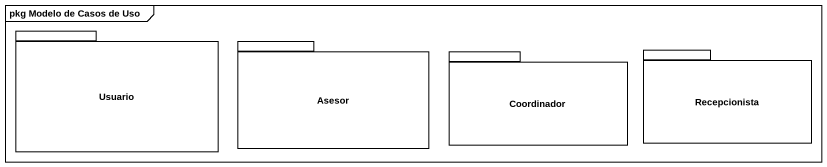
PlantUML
@startuml
mainframe pkg Modelo de Casos de Uso
package Usuario {
}
package Asesor {
}
package Coordinador {
}
package Recepcionista {
}
@enduml
